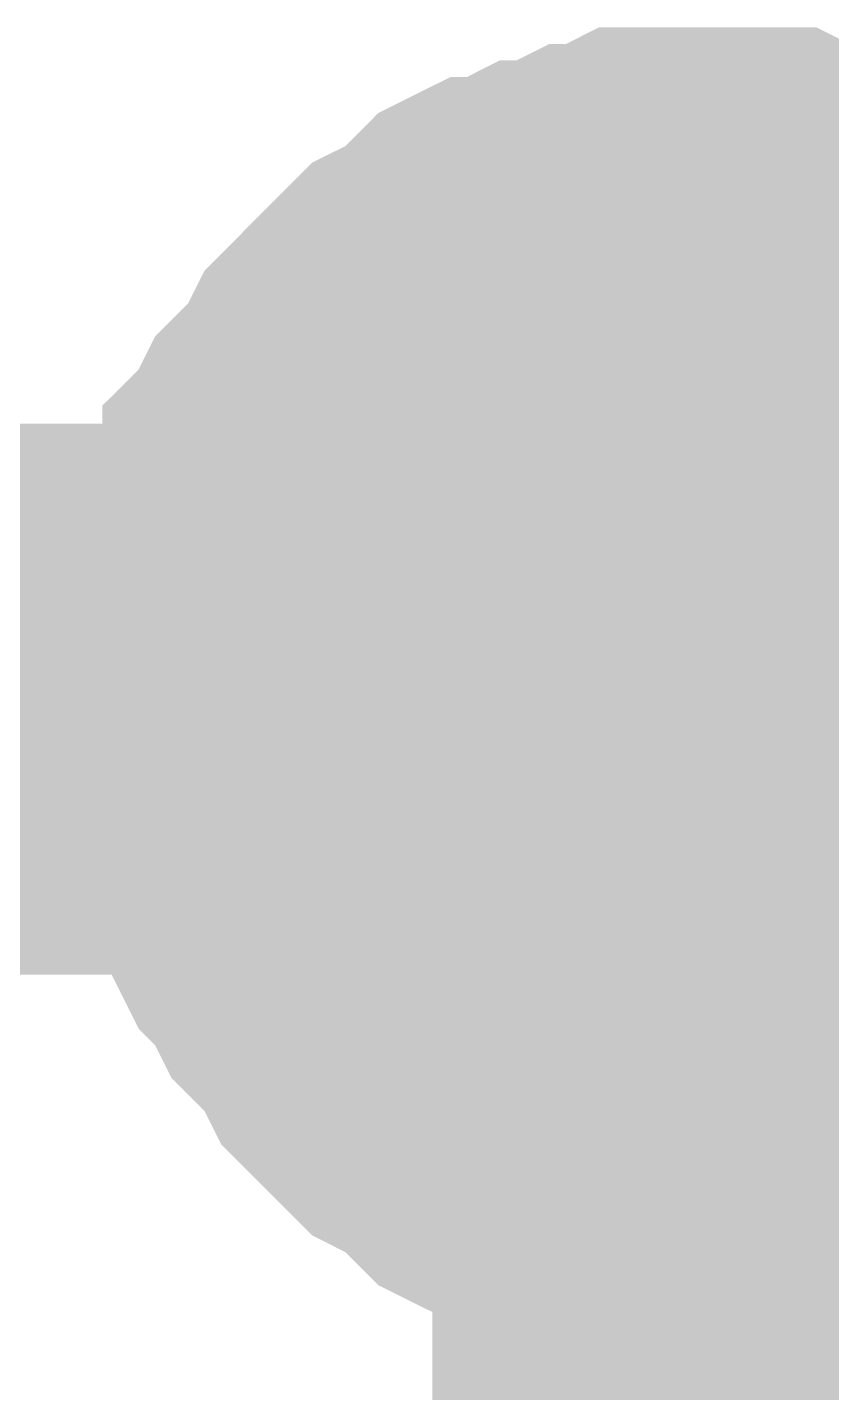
# Model space of a CAD drawing. Header units: inches. Extents: x 0 to 841, y 0 to 594.
# Drawn here: x 221.586 to 222.681, y 116.541 to 118.397 of the extents above; entities that cross this region are included whole.
import ezdxf

# ---------------------------------------------------------------- set-up
doc = ezdxf.new("R2010")
doc.units = ezdxf.units.IN
doc.layers.add('Sheet', color=255, linetype='Continuous')

msp = doc.modelspace()

# ---------------------------------------------------------------- linework, layer by layer
at = {"layer": 'Sheet'}
for points in [[(221.7709, 117.4839, 0.2997, 0.2997, 0), (221.7709, 117.5288, 0.2997, 0.2997, 0), (221.7709, 117.5737, 0.2997, 0.2997, 0), (221.7709, 117.5962, 0.2997, 0.2997, 0), (221.7933, 117.6411, 0.2997, 0.2997, 0), (221.7933, 117.686, 0.2997, 0.2997, 0), (221.8158, 117.7085, 0.2997, 0.2997, 0), (221.8158, 117.7534, 0.2997, 0.2997, 0), (221.8382, 117.7759, 0.2997, 0.2997, 0), (221.8382, 117.8208, 0.2997, 0.2997, 0), (221.8607, 117.8432, 0.2997, 0.2997, 0), (221.8831, 117.8882, 0.2997, 0.2997, 0), (221.9056, 117.9106, 0.2997, 0.2997, 0), (221.9281, 117.9331, 0.2997, 0.2997, 0), (221.9505, 117.978, 0.2997, 0.2997, 0), (221.973, 118.0005, 0.2997, 0.2997, 0), (221.9954, 118.0229, 0.2997, 0.2997, 0), (222.0179, 118.0454, 0.2997, 0.2997, 0), (222.0403, 118.0678, 0.2997, 0.2997, 0), (222.0628, 118.0903, 0.2997, 0.2997, 0), (222.1077, 118.1127, 0.2997, 0.2997, 0), (222.1302, 118.1352, 0.2997, 0.2997, 0), (222.1526, 118.1577, 0.2997, 0.2997, 0), (222.1976, 118.1801, 0.2997, 0.2997, 0), (222.22, 118.1801, 0.2997, 0.2997, 0), (222.2649, 118.2026, 0.2997, 0.2997, 0), (222.2874, 118.2026, 0.2997, 0.2997, 0), (222.3323, 118.225, 0.2997, 0.2997, 0), (222.3548, 118.225, 0.2997, 0.2997, 0), (222.3997, 118.2475, 0.2997, 0.2997, 0), (222.4446, 118.2475, 0.2997, 0.2997, 0), (222.467, 118.2475, 0.2997, 0.2997, 0), (222.512, 118.2475, 0.2997, 0.2997, 0)], [(221.7709, 117.4839, 0.2997, 0.2997, 0), (221.7709, 117.5288, 0.2997, 0.2997, 0), (221.7709, 117.5737, 0.2997, 0.2997, 0), (221.7709, 117.5962, 0.2997, 0.2997, 0), (221.7933, 117.6411, 0.2997, 0.2997, 0), (221.7933, 117.686, 0.2997, 0.2997, 0), (221.8158, 117.7085, 0.2997, 0.2997, 0), (221.8158, 117.7534, 0.2997, 0.2997, 0), (221.8382, 117.7759, 0.2997, 0.2997, 0), (221.8382, 117.8208, 0.2997, 0.2997, 0), (221.8607, 117.8432, 0.2997, 0.2997, 0), (221.8831, 117.8882, 0.2997, 0.2997, 0), (221.9056, 117.9106, 0.2997, 0.2997, 0), (221.9281, 117.9331, 0.2997, 0.2997, 0), (221.9505, 117.978, 0.2997, 0.2997, 0), (221.973, 118.0005, 0.2997, 0.2997, 0), (221.9954, 118.0229, 0.2997, 0.2997, 0), (222.0179, 118.0454, 0.2997, 0.2997, 0), (222.0403, 118.0678, 0.2997, 0.2997, 0), (222.0628, 118.0903, 0.2997, 0.2997, 0), (222.1077, 118.1127, 0.2997, 0.2997, 0), (222.1302, 118.1352, 0.2997, 0.2997, 0), (222.1526, 118.1577, 0.2997, 0.2997, 0), (222.1976, 118.1801, 0.2997, 0.2997, 0), (222.22, 118.1801, 0.2997, 0.2997, 0), (222.2649, 118.2026, 0.2997, 0.2997, 0), (222.2874, 118.2026, 0.2997, 0.2997, 0), (222.3323, 118.225, 0.2997, 0.2997, 0), (222.3548, 118.225, 0.2997, 0.2997, 0), (222.3997, 118.2475, 0.2997, 0.2997, 0), (222.4446, 118.2475, 0.2997, 0.2997, 0), (222.467, 118.2475, 0.2997, 0.2997, 0), (222.512, 118.2475, 0.2997, 0.2997, 0)], [(221.7709, 117.4839, 0.2997, 0.2997, 0), (221.7709, 117.5288, 0.2997, 0.2997, 0), (221.7709, 117.5737, 0.2997, 0.2997, 0), (221.7709, 117.5962, 0.2997, 0.2997, 0), (221.7933, 117.6411, 0.2997, 0.2997, 0), (221.7933, 117.686, 0.2997, 0.2997, 0), (221.8158, 117.7085, 0.2997, 0.2997, 0), (221.8158, 117.7534, 0.2997, 0.2997, 0), (221.8382, 117.7759, 0.2997, 0.2997, 0), (221.8382, 117.8208, 0.2997, 0.2997, 0), (221.8607, 117.8432, 0.2997, 0.2997, 0), (221.8831, 117.8882, 0.2997, 0.2997, 0), (221.9056, 117.9106, 0.2997, 0.2997, 0), (221.9281, 117.9331, 0.2997, 0.2997, 0), (221.9505, 117.978, 0.2997, 0.2997, 0), (221.973, 118.0005, 0.2997, 0.2997, 0), (221.9954, 118.0229, 0.2997, 0.2997, 0), (222.0179, 118.0454, 0.2997, 0.2997, 0), (222.0403, 118.0678, 0.2997, 0.2997, 0), (222.0628, 118.0903, 0.2997, 0.2997, 0), (222.1077, 118.1127, 0.2997, 0.2997, 0), (222.1302, 118.1352, 0.2997, 0.2997, 0), (222.1526, 118.1577, 0.2997, 0.2997, 0), (222.1976, 118.1801, 0.2997, 0.2997, 0), (222.22, 118.1801, 0.2997, 0.2997, 0), (222.2649, 118.2026, 0.2997, 0.2997, 0), (222.2874, 118.2026, 0.2997, 0.2997, 0), (222.3323, 118.225, 0.2997, 0.2997, 0), (222.3548, 118.225, 0.2997, 0.2997, 0), (222.3997, 118.2475, 0.2997, 0.2997, 0), (222.4446, 118.2475, 0.2997, 0.2997, 0), (222.467, 118.2475, 0.2997, 0.2997, 0), (222.512, 118.2475, 0.2997, 0.2997, 0)], [(222.512, 118.2475, 0.2997, 0.2997, 0), (222.512, 118.2475, 0.2997, 0.2997, 0)], [(222.512, 118.2475, 0.2997, 0.2997, 0), (222.5569, 118.2475, 0.2997, 0.2997, 0), (222.6018, 118.2475, 0.2997, 0.2997, 0), (222.6243, 118.2475, 0.2997, 0.2997, 0), (222.6692, 118.225, 0.2997, 0.2997, 0), (222.7141, 118.225, 0.2997, 0.2997, 0), (222.7365, 118.2026, 0.2997, 0.2997, 0), (222.7815, 118.2026, 0.2997, 0.2997, 0), (222.8039, 118.1801, 0.2997, 0.2997, 0), (222.8488, 118.1801, 0.2997, 0.2997, 0)], [(222.512, 118.2475, 0.2997, 0.2997, 0), (222.512, 118.2475, 0.2997, 0.2997, 0)], [(222.512, 118.2475, 0.2997, 0.2997, 0), (222.5569, 118.2475, 0.2997, 0.2997, 0), (222.6018, 118.2475, 0.2997, 0.2997, 0), (222.6243, 118.2475, 0.2997, 0.2997, 0), (222.6692, 118.225, 0.2997, 0.2997, 0), (222.7141, 118.225, 0.2997, 0.2997, 0), (222.7365, 118.2026, 0.2997, 0.2997, 0), (222.7815, 118.2026, 0.2997, 0.2997, 0), (222.8039, 118.1801, 0.2997, 0.2997, 0), (222.8488, 118.1801, 0.2997, 0.2997, 0)], [(222.512, 118.2475, 0.2997, 0.2997, 0), (222.512, 118.2475, 0.2997, 0.2997, 0)], [(222.512, 118.2475, 0.2997, 0.2997, 0), (222.5569, 118.2475, 0.2997, 0.2997, 0), (222.6018, 118.2475, 0.2997, 0.2997, 0), (222.6243, 118.2475, 0.2997, 0.2997, 0), (222.6692, 118.225, 0.2997, 0.2997, 0), (222.7141, 118.225, 0.2997, 0.2997, 0), (222.7365, 118.2026, 0.2997, 0.2997, 0), (222.7815, 118.2026, 0.2997, 0.2997, 0), (222.8039, 118.1801, 0.2997, 0.2997, 0), (222.8488, 118.1801, 0.2997, 0.2997, 0)], [(221.7709, 117.4839, 0.0991, 0.0991, 0), (221.7709, 117.5288, 0.0991, 0.0991, 0), (221.7709, 117.5737, 0.0991, 0.0991, 0), (221.7709, 117.5962, 0.0991, 0.0991, 0), (221.7933, 117.6411, 0.0991, 0.0991, 0), (221.7933, 117.686, 0.0991, 0.0991, 0), (221.8158, 117.7085, 0.0991, 0.0991, 0), (221.8158, 117.7534, 0.0991, 0.0991, 0), (221.8382, 117.7759, 0.0991, 0.0991, 0), (221.8382, 117.8208, 0.0991, 0.0991, 0), (221.8607, 117.8432, 0.0991, 0.0991, 0), (221.8831, 117.8882, 0.0991, 0.0991, 0), (221.9056, 117.9106, 0.0991, 0.0991, 0), (221.9281, 117.9331, 0.0991, 0.0991, 0), (221.9505, 117.978, 0.0991, 0.0991, 0), (221.973, 118.0005, 0.0991, 0.0991, 0), (221.9954, 118.0229, 0.0991, 0.0991, 0), (222.0179, 118.0454, 0.0991, 0.0991, 0), (222.0403, 118.0678, 0.0991, 0.0991, 0), (222.0628, 118.0903, 0.0991, 0.0991, 0), (222.1077, 118.1127, 0.0991, 0.0991, 0), (222.1302, 118.1352, 0.0991, 0.0991, 0), (222.1526, 118.1577, 0.0991, 0.0991, 0), (222.1976, 118.1801, 0.0991, 0.0991, 0), (222.22, 118.1801, 0.0991, 0.0991, 0), (222.2649, 118.2026, 0.0991, 0.0991, 0), (222.2874, 118.2026, 0.0991, 0.0991, 0), (222.3323, 118.225, 0.0991, 0.0991, 0), (222.3548, 118.225, 0.0991, 0.0991, 0), (222.3997, 118.2475, 0.0991, 0.0991, 0), (222.4446, 118.2475, 0.0991, 0.0991, 0), (222.467, 118.2475, 0.0991, 0.0991, 0), (222.512, 118.2475, 0.0991, 0.0991, 0)], [(221.7709, 117.4839, 0.0991, 0.0991, 0), (221.7709, 117.5288, 0.0991, 0.0991, 0), (221.7709, 117.5737, 0.0991, 0.0991, 0), (221.7709, 117.5962, 0.0991, 0.0991, 0), (221.7933, 117.6411, 0.0991, 0.0991, 0), (221.7933, 117.686, 0.0991, 0.0991, 0), (221.8158, 117.7085, 0.0991, 0.0991, 0), (221.8158, 117.7534, 0.0991, 0.0991, 0), (221.8382, 117.7759, 0.0991, 0.0991, 0), (221.8382, 117.8208, 0.0991, 0.0991, 0), (221.8607, 117.8432, 0.0991, 0.0991, 0), (221.8831, 117.8882, 0.0991, 0.0991, 0), (221.9056, 117.9106, 0.0991, 0.0991, 0), (221.9281, 117.9331, 0.0991, 0.0991, 0), (221.9505, 117.978, 0.0991, 0.0991, 0), (221.973, 118.0005, 0.0991, 0.0991, 0), (221.9954, 118.0229, 0.0991, 0.0991, 0), (222.0179, 118.0454, 0.0991, 0.0991, 0), (222.0403, 118.0678, 0.0991, 0.0991, 0), (222.0628, 118.0903, 0.0991, 0.0991, 0), (222.1077, 118.1127, 0.0991, 0.0991, 0), (222.1302, 118.1352, 0.0991, 0.0991, 0), (222.1526, 118.1577, 0.0991, 0.0991, 0), (222.1976, 118.1801, 0.0991, 0.0991, 0), (222.22, 118.1801, 0.0991, 0.0991, 0), (222.2649, 118.2026, 0.0991, 0.0991, 0), (222.2874, 118.2026, 0.0991, 0.0991, 0), (222.3323, 118.225, 0.0991, 0.0991, 0), (222.3548, 118.225, 0.0991, 0.0991, 0), (222.3997, 118.2475, 0.0991, 0.0991, 0), (222.4446, 118.2475, 0.0991, 0.0991, 0), (222.467, 118.2475, 0.0991, 0.0991, 0), (222.512, 118.2475, 0.0991, 0.0991, 0)], [(221.7709, 117.4839, 0.0991, 0.0991, 0), (221.7709, 117.5288, 0.0991, 0.0991, 0), (221.7709, 117.5737, 0.0991, 0.0991, 0), (221.7709, 117.5962, 0.0991, 0.0991, 0), (221.7933, 117.6411, 0.0991, 0.0991, 0), (221.7933, 117.686, 0.0991, 0.0991, 0), (221.8158, 117.7085, 0.0991, 0.0991, 0), (221.8158, 117.7534, 0.0991, 0.0991, 0), (221.8382, 117.7759, 0.0991, 0.0991, 0), (221.8382, 117.8208, 0.0991, 0.0991, 0), (221.8607, 117.8432, 0.0991, 0.0991, 0), (221.8831, 117.8882, 0.0991, 0.0991, 0), (221.9056, 117.9106, 0.0991, 0.0991, 0), (221.9281, 117.9331, 0.0991, 0.0991, 0), (221.9505, 117.978, 0.0991, 0.0991, 0), (221.973, 118.0005, 0.0991, 0.0991, 0), (221.9954, 118.0229, 0.0991, 0.0991, 0), (222.0179, 118.0454, 0.0991, 0.0991, 0), (222.0403, 118.0678, 0.0991, 0.0991, 0), (222.0628, 118.0903, 0.0991, 0.0991, 0), (222.1077, 118.1127, 0.0991, 0.0991, 0), (222.1302, 118.1352, 0.0991, 0.0991, 0), (222.1526, 118.1577, 0.0991, 0.0991, 0), (222.1976, 118.1801, 0.0991, 0.0991, 0), (222.22, 118.1801, 0.0991, 0.0991, 0), (222.2649, 118.2026, 0.0991, 0.0991, 0), (222.2874, 118.2026, 0.0991, 0.0991, 0), (222.3323, 118.225, 0.0991, 0.0991, 0), (222.3548, 118.225, 0.0991, 0.0991, 0), (222.3997, 118.2475, 0.0991, 0.0991, 0), (222.4446, 118.2475, 0.0991, 0.0991, 0), (222.467, 118.2475, 0.0991, 0.0991, 0), (222.512, 118.2475, 0.0991, 0.0991, 0)], [(222.512, 118.2475, 0.0991, 0.0991, 0), (222.512, 118.2475, 0.0991, 0.0991, 0)], [(222.512, 118.2475, 0.0991, 0.0991, 0), (222.5569, 118.2475, 0.0991, 0.0991, 0), (222.6018, 118.2475, 0.0991, 0.0991, 0), (222.6243, 118.2475, 0.0991, 0.0991, 0), (222.6692, 118.225, 0.0991, 0.0991, 0), (222.7141, 118.225, 0.0991, 0.0991, 0), (222.7365, 118.2026, 0.0991, 0.0991, 0)], [(222.512, 118.2475, 0.0991, 0.0991, 0), (222.512, 118.2475, 0.0991, 0.0991, 0)], [(222.512, 118.2475, 0.0991, 0.0991, 0), (222.5569, 118.2475, 0.0991, 0.0991, 0), (222.6018, 118.2475, 0.0991, 0.0991, 0), (222.6243, 118.2475, 0.0991, 0.0991, 0), (222.6692, 118.225, 0.0991, 0.0991, 0), (222.7141, 118.225, 0.0991, 0.0991, 0), (222.7365, 118.2026, 0.0991, 0.0991, 0)], [(222.512, 118.2475, 0.0991, 0.0991, 0), (222.512, 118.2475, 0.0991, 0.0991, 0)], [(222.512, 118.2475, 0.0991, 0.0991, 0), (222.5569, 118.2475, 0.0991, 0.0991, 0), (222.6018, 118.2475, 0.0991, 0.0991, 0), (222.6243, 118.2475, 0.0991, 0.0991, 0), (222.6692, 118.225, 0.0991, 0.0991, 0), (222.7141, 118.225, 0.0991, 0.0991, 0), (222.7365, 118.2026, 0.0991, 0.0991, 0)], [(222.0179, 117.4839, 0.2997, 0.2997, 0), (222.0179, 117.5064, 0.2997, 0.2997, 0), (222.0179, 117.5288, 0.2997, 0.2997, 0), (222.0179, 117.5737, 0.2997, 0.2997, 0), (222.0179, 117.5962, 0.2997, 0.2997, 0), (222.0403, 117.6186, 0.2997, 0.2997, 0), (222.0403, 117.6411, 0.2997, 0.2997, 0), (222.0403, 117.6636, 0.2997, 0.2997, 0), (222.0628, 117.686, 0.2997, 0.2997, 0), (222.0628, 117.7085, 0.2997, 0.2997, 0), (222.0853, 117.7309, 0.2997, 0.2997, 0), (222.0853, 117.7534, 0.2997, 0.2997, 0), (222.1077, 117.7759, 0.2997, 0.2997, 0), (222.1077, 117.7983, 0.2997, 0.2997, 0), (222.1302, 117.8208, 0.2997, 0.2997, 0), (222.1526, 117.8432, 0.2997, 0.2997, 0), (222.1526, 117.8432, 0.2997, 0.2997, 0), (222.1751, 117.8657, 0.2997, 0.2997, 0), (222.1976, 117.8882, 0.2997, 0.2997, 0), (222.22, 117.9106, 0.2997, 0.2997, 0), (222.2425, 117.9106, 0.2997, 0.2997, 0), (222.2649, 117.9331, 0.2997, 0.2997, 0), (222.2874, 117.9331, 0.2997, 0.2997, 0), (222.3098, 117.9555, 0.2997, 0.2997, 0), (222.3323, 117.9555, 0.2997, 0.2997, 0), (222.3323, 117.978, 0.2997, 0.2997, 0), (222.3772, 117.978, 0.2997, 0.2997, 0), (222.3997, 117.978, 0.2997, 0.2997, 0), (222.4221, 118.0005, 0.2997, 0.2997, 0), (222.4446, 118.0005, 0.2997, 0.2997, 0), (222.467, 118.0005, 0.2997, 0.2997, 0), (222.4895, 118.0005, 0.2997, 0.2997, 0), (222.512, 118.0005, 0.2997, 0.2997, 0)], [(222.0179, 117.4839, 0.2997, 0.2997, 0), (222.0179, 117.5064, 0.2997, 0.2997, 0), (222.0179, 117.5288, 0.2997, 0.2997, 0), (222.0179, 117.5737, 0.2997, 0.2997, 0), (222.0179, 117.5962, 0.2997, 0.2997, 0), (222.0403, 117.6186, 0.2997, 0.2997, 0), (222.0403, 117.6411, 0.2997, 0.2997, 0), (222.0403, 117.6636, 0.2997, 0.2997, 0), (222.0628, 117.686, 0.2997, 0.2997, 0), (222.0628, 117.7085, 0.2997, 0.2997, 0), (222.0853, 117.7309, 0.2997, 0.2997, 0), (222.0853, 117.7534, 0.2997, 0.2997, 0), (222.1077, 117.7759, 0.2997, 0.2997, 0), (222.1077, 117.7983, 0.2997, 0.2997, 0), (222.1302, 117.8208, 0.2997, 0.2997, 0), (222.1526, 117.8432, 0.2997, 0.2997, 0), (222.1526, 117.8432, 0.2997, 0.2997, 0), (222.1751, 117.8657, 0.2997, 0.2997, 0), (222.1976, 117.8882, 0.2997, 0.2997, 0), (222.22, 117.9106, 0.2997, 0.2997, 0), (222.2425, 117.9106, 0.2997, 0.2997, 0), (222.2649, 117.9331, 0.2997, 0.2997, 0), (222.2874, 117.9331, 0.2997, 0.2997, 0), (222.3098, 117.9555, 0.2997, 0.2997, 0), (222.3323, 117.9555, 0.2997, 0.2997, 0), (222.3323, 117.978, 0.2997, 0.2997, 0), (222.3772, 117.978, 0.2997, 0.2997, 0), (222.3997, 117.978, 0.2997, 0.2997, 0), (222.4221, 118.0005, 0.2997, 0.2997, 0), (222.4446, 118.0005, 0.2997, 0.2997, 0), (222.467, 118.0005, 0.2997, 0.2997, 0), (222.4895, 118.0005, 0.2997, 0.2997, 0), (222.512, 118.0005, 0.2997, 0.2997, 0)], [(222.0179, 117.4839, 0.2997, 0.2997, 0), (222.0179, 117.5064, 0.2997, 0.2997, 0), (222.0179, 117.5288, 0.2997, 0.2997, 0), (222.0179, 117.5737, 0.2997, 0.2997, 0), (222.0179, 117.5962, 0.2997, 0.2997, 0), (222.0403, 117.6186, 0.2997, 0.2997, 0), (222.0403, 117.6411, 0.2997, 0.2997, 0), (222.0403, 117.6636, 0.2997, 0.2997, 0), (222.0628, 117.686, 0.2997, 0.2997, 0), (222.0628, 117.7085, 0.2997, 0.2997, 0), (222.0853, 117.7309, 0.2997, 0.2997, 0), (222.0853, 117.7534, 0.2997, 0.2997, 0), (222.1077, 117.7759, 0.2997, 0.2997, 0), (222.1077, 117.7983, 0.2997, 0.2997, 0), (222.1302, 117.8208, 0.2997, 0.2997, 0), (222.1526, 117.8432, 0.2997, 0.2997, 0), (222.1526, 117.8432, 0.2997, 0.2997, 0), (222.1751, 117.8657, 0.2997, 0.2997, 0), (222.1976, 117.8882, 0.2997, 0.2997, 0), (222.22, 117.9106, 0.2997, 0.2997, 0), (222.2425, 117.9106, 0.2997, 0.2997, 0), (222.2649, 117.9331, 0.2997, 0.2997, 0), (222.2874, 117.9331, 0.2997, 0.2997, 0), (222.3098, 117.9555, 0.2997, 0.2997, 0), (222.3323, 117.9555, 0.2997, 0.2997, 0), (222.3323, 117.978, 0.2997, 0.2997, 0), (222.3772, 117.978, 0.2997, 0.2997, 0), (222.3997, 117.978, 0.2997, 0.2997, 0), (222.4221, 118.0005, 0.2997, 0.2997, 0), (222.4446, 118.0005, 0.2997, 0.2997, 0), (222.467, 118.0005, 0.2997, 0.2997, 0), (222.4895, 118.0005, 0.2997, 0.2997, 0), (222.512, 118.0005, 0.2997, 0.2997, 0)], [(222.512, 118.0005, 0.2997, 0.2997, 0), (222.512, 118.0005, 0.2997, 0.2997, 0)], [(222.512, 118.0005, 0.2997, 0.2997, 0), (222.5344, 118.0005, 0.2997, 0.2997, 0), (222.5569, 118.0005, 0.2997, 0.2997, 0), (222.6018, 118.0005, 0.2997, 0.2997, 0), (222.6243, 118.0005, 0.2997, 0.2997, 0), (222.6467, 117.978, 0.2997, 0.2997, 0), (222.6692, 117.978, 0.2997, 0.2997, 0), (222.6916, 117.978, 0.2997, 0.2997, 0), (222.7141, 117.9555, 0.2997, 0.2997, 0), (222.7365, 117.9555, 0.2997, 0.2997, 0), (222.759, 117.9331, 0.2997, 0.2997, 0), (222.7815, 117.9331, 0.2997, 0.2997, 0), (222.8039, 117.9106, 0.2997, 0.2997, 0), (222.8264, 117.9106, 0.2997, 0.2997, 0), (222.8488, 117.8882, 0.2997, 0.2997, 0)], [(222.512, 118.0005, 0.2997, 0.2997, 0), (222.512, 118.0005, 0.2997, 0.2997, 0)], [(222.512, 118.0005, 0.2997, 0.2997, 0), (222.5344, 118.0005, 0.2997, 0.2997, 0), (222.5569, 118.0005, 0.2997, 0.2997, 0), (222.6018, 118.0005, 0.2997, 0.2997, 0), (222.6243, 118.0005, 0.2997, 0.2997, 0), (222.6467, 117.978, 0.2997, 0.2997, 0), (222.6692, 117.978, 0.2997, 0.2997, 0), (222.6916, 117.978, 0.2997, 0.2997, 0), (222.7141, 117.9555, 0.2997, 0.2997, 0), (222.7365, 117.9555, 0.2997, 0.2997, 0), (222.759, 117.9331, 0.2997, 0.2997, 0), (222.7815, 117.9331, 0.2997, 0.2997, 0), (222.8039, 117.9106, 0.2997, 0.2997, 0), (222.8264, 117.9106, 0.2997, 0.2997, 0), (222.8488, 117.8882, 0.2997, 0.2997, 0)], [(222.512, 118.0005, 0.2997, 0.2997, 0), (222.512, 118.0005, 0.2997, 0.2997, 0)], [(222.512, 118.0005, 0.2997, 0.2997, 0), (222.5344, 118.0005, 0.2997, 0.2997, 0), (222.5569, 118.0005, 0.2997, 0.2997, 0), (222.6018, 118.0005, 0.2997, 0.2997, 0), (222.6243, 118.0005, 0.2997, 0.2997, 0), (222.6467, 117.978, 0.2997, 0.2997, 0), (222.6692, 117.978, 0.2997, 0.2997, 0), (222.6916, 117.978, 0.2997, 0.2997, 0), (222.7141, 117.9555, 0.2997, 0.2997, 0), (222.7365, 117.9555, 0.2997, 0.2997, 0), (222.759, 117.9331, 0.2997, 0.2997, 0), (222.7815, 117.9331, 0.2997, 0.2997, 0), (222.8039, 117.9106, 0.2997, 0.2997, 0), (222.8264, 117.9106, 0.2997, 0.2997, 0), (222.8488, 117.8882, 0.2997, 0.2997, 0)], [(222.0179, 117.4839, 0.0991, 0.0991, 0), (222.0179, 117.5064, 0.0991, 0.0991, 0), (222.0179, 117.5288, 0.0991, 0.0991, 0), (222.0179, 117.5737, 0.0991, 0.0991, 0), (222.0179, 117.5962, 0.0991, 0.0991, 0), (222.0403, 117.6186, 0.0991, 0.0991, 0), (222.0403, 117.6411, 0.0991, 0.0991, 0), (222.0403, 117.6636, 0.0991, 0.0991, 0), (222.0628, 117.686, 0.0991, 0.0991, 0), (222.0628, 117.7085, 0.0991, 0.0991, 0), (222.0853, 117.7309, 0.0991, 0.0991, 0), (222.0853, 117.7534, 0.0991, 0.0991, 0), (222.1077, 117.7759, 0.0991, 0.0991, 0), (222.1077, 117.7983, 0.0991, 0.0991, 0), (222.1302, 117.8208, 0.0991, 0.0991, 0), (222.1526, 117.8432, 0.0991, 0.0991, 0), (222.1526, 117.8432, 0.0991, 0.0991, 0), (222.1751, 117.8657, 0.0991, 0.0991, 0), (222.1976, 117.8882, 0.0991, 0.0991, 0), (222.22, 117.9106, 0.0991, 0.0991, 0), (222.2425, 117.9106, 0.0991, 0.0991, 0), (222.2649, 117.9331, 0.0991, 0.0991, 0), (222.2874, 117.9331, 0.0991, 0.0991, 0), (222.3098, 117.9555, 0.0991, 0.0991, 0), (222.3323, 117.9555, 0.0991, 0.0991, 0), (222.3323, 117.978, 0.0991, 0.0991, 0), (222.3772, 117.978, 0.0991, 0.0991, 0), (222.3997, 117.978, 0.0991, 0.0991, 0), (222.4221, 118.0005, 0.0991, 0.0991, 0), (222.4446, 118.0005, 0.0991, 0.0991, 0), (222.467, 118.0005, 0.0991, 0.0991, 0), (222.4895, 118.0005, 0.0991, 0.0991, 0), (222.512, 118.0005, 0.0991, 0.0991, 0)], [(222.0179, 117.4839, 0.0991, 0.0991, 0), (222.0179, 117.5064, 0.0991, 0.0991, 0), (222.0179, 117.5288, 0.0991, 0.0991, 0), (222.0179, 117.5737, 0.0991, 0.0991, 0), (222.0179, 117.5962, 0.0991, 0.0991, 0), (222.0403, 117.6186, 0.0991, 0.0991, 0), (222.0403, 117.6411, 0.0991, 0.0991, 0), (222.0403, 117.6636, 0.0991, 0.0991, 0), (222.0628, 117.686, 0.0991, 0.0991, 0), (222.0628, 117.7085, 0.0991, 0.0991, 0), (222.0853, 117.7309, 0.0991, 0.0991, 0), (222.0853, 117.7534, 0.0991, 0.0991, 0), (222.1077, 117.7759, 0.0991, 0.0991, 0), (222.1077, 117.7983, 0.0991, 0.0991, 0), (222.1302, 117.8208, 0.0991, 0.0991, 0), (222.1526, 117.8432, 0.0991, 0.0991, 0), (222.1526, 117.8432, 0.0991, 0.0991, 0), (222.1751, 117.8657, 0.0991, 0.0991, 0), (222.1976, 117.8882, 0.0991, 0.0991, 0), (222.22, 117.9106, 0.0991, 0.0991, 0), (222.2425, 117.9106, 0.0991, 0.0991, 0), (222.2649, 117.9331, 0.0991, 0.0991, 0), (222.2874, 117.9331, 0.0991, 0.0991, 0), (222.3098, 117.9555, 0.0991, 0.0991, 0), (222.3323, 117.9555, 0.0991, 0.0991, 0), (222.3323, 117.978, 0.0991, 0.0991, 0), (222.3772, 117.978, 0.0991, 0.0991, 0), (222.3997, 117.978, 0.0991, 0.0991, 0), (222.4221, 118.0005, 0.0991, 0.0991, 0), (222.4446, 118.0005, 0.0991, 0.0991, 0), (222.467, 118.0005, 0.0991, 0.0991, 0), (222.4895, 118.0005, 0.0991, 0.0991, 0), (222.512, 118.0005, 0.0991, 0.0991, 0)], [(222.0179, 117.4839, 0.0991, 0.0991, 0), (222.0179, 117.5064, 0.0991, 0.0991, 0), (222.0179, 117.5288, 0.0991, 0.0991, 0), (222.0179, 117.5737, 0.0991, 0.0991, 0), (222.0179, 117.5962, 0.0991, 0.0991, 0), (222.0403, 117.6186, 0.0991, 0.0991, 0), (222.0403, 117.6411, 0.0991, 0.0991, 0), (222.0403, 117.6636, 0.0991, 0.0991, 0), (222.0628, 117.686, 0.0991, 0.0991, 0), (222.0628, 117.7085, 0.0991, 0.0991, 0), (222.0853, 117.7309, 0.0991, 0.0991, 0), (222.0853, 117.7534, 0.0991, 0.0991, 0), (222.1077, 117.7759, 0.0991, 0.0991, 0), (222.1077, 117.7983, 0.0991, 0.0991, 0), (222.1302, 117.8208, 0.0991, 0.0991, 0), (222.1526, 117.8432, 0.0991, 0.0991, 0), (222.1526, 117.8432, 0.0991, 0.0991, 0), (222.1751, 117.8657, 0.0991, 0.0991, 0), (222.1976, 117.8882, 0.0991, 0.0991, 0), (222.22, 117.9106, 0.0991, 0.0991, 0), (222.2425, 117.9106, 0.0991, 0.0991, 0), (222.2649, 117.9331, 0.0991, 0.0991, 0), (222.2874, 117.9331, 0.0991, 0.0991, 0), (222.3098, 117.9555, 0.0991, 0.0991, 0), (222.3323, 117.9555, 0.0991, 0.0991, 0), (222.3323, 117.978, 0.0991, 0.0991, 0), (222.3772, 117.978, 0.0991, 0.0991, 0), (222.3997, 117.978, 0.0991, 0.0991, 0), (222.4221, 118.0005, 0.0991, 0.0991, 0), (222.4446, 118.0005, 0.0991, 0.0991, 0), (222.467, 118.0005, 0.0991, 0.0991, 0), (222.4895, 118.0005, 0.0991, 0.0991, 0), (222.512, 118.0005, 0.0991, 0.0991, 0)], [(222.512, 118.0005, 0.0991, 0.0991, 0), (222.512, 118.0005, 0.0991, 0.0991, 0)], [(222.512, 118.0005, 0.0991, 0.0991, 0), (222.5344, 118.0005, 0.0991, 0.0991, 0), (222.5569, 118.0005, 0.0991, 0.0991, 0), (222.6018, 118.0005, 0.0991, 0.0991, 0), (222.6243, 118.0005, 0.0991, 0.0991, 0), (222.6467, 117.978, 0.0991, 0.0991, 0), (222.6692, 117.978, 0.0991, 0.0991, 0), (222.6916, 117.978, 0.0991, 0.0991, 0), (222.7141, 117.9555, 0.0991, 0.0991, 0), (222.7365, 117.9555, 0.0991, 0.0991, 0)], [(222.512, 118.0005, 0.0991, 0.0991, 0), (222.512, 118.0005, 0.0991, 0.0991, 0)], [(222.512, 118.0005, 0.0991, 0.0991, 0), (222.5344, 118.0005, 0.0991, 0.0991, 0), (222.5569, 118.0005, 0.0991, 0.0991, 0), (222.6018, 118.0005, 0.0991, 0.0991, 0), (222.6243, 118.0005, 0.0991, 0.0991, 0), (222.6467, 117.978, 0.0991, 0.0991, 0), (222.6692, 117.978, 0.0991, 0.0991, 0), (222.6916, 117.978, 0.0991, 0.0991, 0), (222.7141, 117.9555, 0.0991, 0.0991, 0), (222.7365, 117.9555, 0.0991, 0.0991, 0)], [(222.512, 118.0005, 0.0991, 0.0991, 0), (222.512, 118.0005, 0.0991, 0.0991, 0)], [(222.512, 118.0005, 0.0991, 0.0991, 0), (222.5344, 118.0005, 0.0991, 0.0991, 0), (222.5569, 118.0005, 0.0991, 0.0991, 0), (222.6018, 118.0005, 0.0991, 0.0991, 0), (222.6243, 118.0005, 0.0991, 0.0991, 0), (222.6467, 117.978, 0.0991, 0.0991, 0), (222.6692, 117.978, 0.0991, 0.0991, 0), (222.6916, 117.978, 0.0991, 0.0991, 0), (222.7141, 117.9555, 0.0991, 0.0991, 0), (222.7365, 117.9555, 0.0991, 0.0991, 0)], [(222.512, 117.4839, 0.7493, 0.7493, 0), (217.5263, 117.4839, 0.7493, 0.7493, 0)], [(222.512, 117.4839, 0.7493, 0.7493, 0), (222.512, 114.9909, 0.7493, 0.7493, 0)], [(222.512, 117.4839, 0.7493, 0.7493, 0), (237.5138, 117.4839, 0.7493, 0.7493, 0)], [(222.512, 116.7203, 0.2997, 0.2997, 0), (222.467, 116.7203, 0.2997, 0.2997, 0), (222.4446, 116.7203, 0.2997, 0.2997, 0), (222.3997, 116.7203, 0.2997, 0.2997, 0), (222.3548, 116.7427, 0.2997, 0.2997, 0), (222.3323, 116.7427, 0.2997, 0.2997, 0), (222.2874, 116.7652, 0.2997, 0.2997, 0), (222.2649, 116.7652, 0.2997, 0.2997, 0), (222.22, 116.7877, 0.2997, 0.2997, 0), (222.1976, 116.7877, 0.2997, 0.2997, 0), (222.1526, 116.8101, 0.2997, 0.2997, 0), (222.1302, 116.8326, 0.2997, 0.2997, 0), (222.1077, 116.855, 0.2997, 0.2997, 0), (222.0628, 116.8775, 0.2997, 0.2997, 0), (222.0403, 116.9, 0.2997, 0.2997, 0), (222.0179, 116.9224, 0.2997, 0.2997, 0), (221.9954, 116.9449, 0.2997, 0.2997, 0), (221.973, 116.9673, 0.2997, 0.2997, 0), (221.9505, 117.0123, 0.2997, 0.2997, 0), (221.9281, 117.0347, 0.2997, 0.2997, 0), (221.9056, 117.0572, 0.2997, 0.2997, 0), (221.8831, 117.1021, 0.2997, 0.2997, 0), (221.8607, 117.1245, 0.2997, 0.2997, 0), (221.8382, 117.1695, 0.2997, 0.2997, 0), (221.8382, 117.1919, 0.2997, 0.2997, 0), (221.8158, 117.2368, 0.2997, 0.2997, 0), (221.8158, 117.2593, 0.2997, 0.2997, 0), (221.7933, 117.3042, 0.2997, 0.2997, 0), (221.7933, 117.3267, 0.2997, 0.2997, 0), (221.7709, 117.3716, 0.2997, 0.2997, 0), (221.7709, 117.4165, 0.2997, 0.2997, 0), (221.7709, 117.439, 0.2997, 0.2997, 0), (221.7709, 117.4839, 0.2997, 0.2997, 0)], [(221.7709, 117.4839, 0.2997, 0.2997, 0), (221.7709, 117.4839, 0.2997, 0.2997, 0)], [(222.512, 116.7203, 0.2997, 0.2997, 0), (222.467, 116.7203, 0.2997, 0.2997, 0), (222.4446, 116.7203, 0.2997, 0.2997, 0), (222.3997, 116.7203, 0.2997, 0.2997, 0), (222.3548, 116.7427, 0.2997, 0.2997, 0), (222.3323, 116.7427, 0.2997, 0.2997, 0), (222.2874, 116.7652, 0.2997, 0.2997, 0), (222.2649, 116.7652, 0.2997, 0.2997, 0), (222.22, 116.7877, 0.2997, 0.2997, 0), (222.1976, 116.7877, 0.2997, 0.2997, 0), (222.1526, 116.8101, 0.2997, 0.2997, 0), (222.1302, 116.8326, 0.2997, 0.2997, 0), (222.1077, 116.855, 0.2997, 0.2997, 0), (222.0628, 116.8775, 0.2997, 0.2997, 0), (222.0403, 116.9, 0.2997, 0.2997, 0), (222.0179, 116.9224, 0.2997, 0.2997, 0), (221.9954, 116.9449, 0.2997, 0.2997, 0), (221.973, 116.9673, 0.2997, 0.2997, 0), (221.9505, 117.0123, 0.2997, 0.2997, 0), (221.9281, 117.0347, 0.2997, 0.2997, 0), (221.9056, 117.0572, 0.2997, 0.2997, 0), (221.8831, 117.1021, 0.2997, 0.2997, 0), (221.8607, 117.1245, 0.2997, 0.2997, 0), (221.8382, 117.1695, 0.2997, 0.2997, 0), (221.8382, 117.1919, 0.2997, 0.2997, 0), (221.8158, 117.2368, 0.2997, 0.2997, 0), (221.8158, 117.2593, 0.2997, 0.2997, 0), (221.7933, 117.3042, 0.2997, 0.2997, 0), (221.7933, 117.3267, 0.2997, 0.2997, 0), (221.7709, 117.3716, 0.2997, 0.2997, 0), (221.7709, 117.4165, 0.2997, 0.2997, 0), (221.7709, 117.439, 0.2997, 0.2997, 0), (221.7709, 117.4839, 0.2997, 0.2997, 0)], [(221.7709, 117.4839, 0.2997, 0.2997, 0), (221.7709, 117.4839, 0.2997, 0.2997, 0)], [(222.512, 116.7203, 0.2997, 0.2997, 0), (222.467, 116.7203, 0.2997, 0.2997, 0), (222.4446, 116.7203, 0.2997, 0.2997, 0), (222.3997, 116.7203, 0.2997, 0.2997, 0), (222.3548, 116.7427, 0.2997, 0.2997, 0), (222.3323, 116.7427, 0.2997, 0.2997, 0), (222.2874, 116.7652, 0.2997, 0.2997, 0), (222.2649, 116.7652, 0.2997, 0.2997, 0), (222.22, 116.7877, 0.2997, 0.2997, 0), (222.1976, 116.7877, 0.2997, 0.2997, 0), (222.1526, 116.8101, 0.2997, 0.2997, 0), (222.1302, 116.8326, 0.2997, 0.2997, 0), (222.1077, 116.855, 0.2997, 0.2997, 0), (222.0628, 116.8775, 0.2997, 0.2997, 0), (222.0403, 116.9, 0.2997, 0.2997, 0), (222.0179, 116.9224, 0.2997, 0.2997, 0), (221.9954, 116.9449, 0.2997, 0.2997, 0), (221.973, 116.9673, 0.2997, 0.2997, 0), (221.9505, 117.0123, 0.2997, 0.2997, 0), (221.9281, 117.0347, 0.2997, 0.2997, 0), (221.9056, 117.0572, 0.2997, 0.2997, 0), (221.8831, 117.1021, 0.2997, 0.2997, 0), (221.8607, 117.1245, 0.2997, 0.2997, 0), (221.8382, 117.1695, 0.2997, 0.2997, 0), (221.8382, 117.1919, 0.2997, 0.2997, 0), (221.8158, 117.2368, 0.2997, 0.2997, 0), (221.8158, 117.2593, 0.2997, 0.2997, 0), (221.7933, 117.3042, 0.2997, 0.2997, 0), (221.7933, 117.3267, 0.2997, 0.2997, 0), (221.7709, 117.3716, 0.2997, 0.2997, 0), (221.7709, 117.4165, 0.2997, 0.2997, 0), (221.7709, 117.439, 0.2997, 0.2997, 0), (221.7709, 117.4839, 0.2997, 0.2997, 0)], [(221.7709, 117.4839, 0.2997, 0.2997, 0), (221.7709, 117.4839, 0.2997, 0.2997, 0)], [(222.512, 116.9898, 0.2997, 0.2997, 0), (222.4895, 116.9898, 0.2997, 0.2997, 0), (222.467, 116.9898, 0.2997, 0.2997, 0), (222.4446, 116.9898, 0.2997, 0.2997, 0), (222.4221, 116.9898, 0.2997, 0.2997, 0), (222.3997, 117.0123, 0.2997, 0.2997, 0), (222.3772, 117.0123, 0.2997, 0.2997, 0), (222.3323, 117.0123, 0.2997, 0.2997, 0), (222.3323, 117.0347, 0.2997, 0.2997, 0), (222.3098, 117.0347, 0.2997, 0.2997, 0), (222.2874, 117.0572, 0.2997, 0.2997, 0), (222.2649, 117.0572, 0.2997, 0.2997, 0), (222.2425, 117.0796, 0.2997, 0.2997, 0), (222.22, 117.0796, 0.2997, 0.2997, 0), (222.1976, 117.1021, 0.2997, 0.2997, 0), (222.1751, 117.1245, 0.2997, 0.2997, 0), (222.1526, 117.147, 0.2997, 0.2997, 0), (222.1526, 117.147, 0.2997, 0.2997, 0), (222.1302, 117.1695, 0.2997, 0.2997, 0), (222.1077, 117.1919, 0.2997, 0.2997, 0), (222.1077, 117.2144, 0.2997, 0.2997, 0), (222.0853, 117.2368, 0.2997, 0.2997, 0), (222.0853, 117.2593, 0.2997, 0.2997, 0), (222.0628, 117.2818, 0.2997, 0.2997, 0), (222.0628, 117.2818, 0.2997, 0.2997, 0), (222.0403, 117.3042, 0.2997, 0.2997, 0), (222.0403, 117.3491, 0.2997, 0.2997, 0), (222.0403, 117.3716, 0.2997, 0.2997, 0), (222.0179, 117.3941, 0.2997, 0.2997, 0), (222.0179, 117.4165, 0.2997, 0.2997, 0), (222.0179, 117.439, 0.2997, 0.2997, 0), (222.0179, 117.4614, 0.2997, 0.2997, 0), (222.0179, 117.4839, 0.2997, 0.2997, 0)], [(222.0179, 117.4839, 0.2997, 0.2997, 0), (222.0179, 117.4839, 0.2997, 0.2997, 0)], [(222.512, 116.9898, 0.2997, 0.2997, 0), (222.4895, 116.9898, 0.2997, 0.2997, 0), (222.467, 116.9898, 0.2997, 0.2997, 0), (222.4446, 116.9898, 0.2997, 0.2997, 0), (222.4221, 116.9898, 0.2997, 0.2997, 0), (222.3997, 117.0123, 0.2997, 0.2997, 0), (222.3772, 117.0123, 0.2997, 0.2997, 0), (222.3323, 117.0123, 0.2997, 0.2997, 0), (222.3323, 117.0347, 0.2997, 0.2997, 0), (222.3098, 117.0347, 0.2997, 0.2997, 0), (222.2874, 117.0572, 0.2997, 0.2997, 0), (222.2649, 117.0572, 0.2997, 0.2997, 0), (222.2425, 117.0796, 0.2997, 0.2997, 0), (222.22, 117.0796, 0.2997, 0.2997, 0), (222.1976, 117.1021, 0.2997, 0.2997, 0), (222.1751, 117.1245, 0.2997, 0.2997, 0), (222.1526, 117.147, 0.2997, 0.2997, 0), (222.1526, 117.147, 0.2997, 0.2997, 0), (222.1302, 117.1695, 0.2997, 0.2997, 0), (222.1077, 117.1919, 0.2997, 0.2997, 0), (222.1077, 117.2144, 0.2997, 0.2997, 0), (222.0853, 117.2368, 0.2997, 0.2997, 0), (222.0853, 117.2593, 0.2997, 0.2997, 0), (222.0628, 117.2818, 0.2997, 0.2997, 0), (222.0628, 117.2818, 0.2997, 0.2997, 0), (222.0403, 117.3042, 0.2997, 0.2997, 0), (222.0403, 117.3491, 0.2997, 0.2997, 0), (222.0403, 117.3716, 0.2997, 0.2997, 0), (222.0179, 117.3941, 0.2997, 0.2997, 0), (222.0179, 117.4165, 0.2997, 0.2997, 0), (222.0179, 117.439, 0.2997, 0.2997, 0), (222.0179, 117.4614, 0.2997, 0.2997, 0), (222.0179, 117.4839, 0.2997, 0.2997, 0)], [(222.0179, 117.4839, 0.2997, 0.2997, 0), (222.0179, 117.4839, 0.2997, 0.2997, 0)], [(222.512, 116.9898, 0.2997, 0.2997, 0), (222.4895, 116.9898, 0.2997, 0.2997, 0), (222.467, 116.9898, 0.2997, 0.2997, 0), (222.4446, 116.9898, 0.2997, 0.2997, 0), (222.4221, 116.9898, 0.2997, 0.2997, 0), (222.3997, 117.0123, 0.2997, 0.2997, 0), (222.3772, 117.0123, 0.2997, 0.2997, 0), (222.3323, 117.0123, 0.2997, 0.2997, 0), (222.3323, 117.0347, 0.2997, 0.2997, 0), (222.3098, 117.0347, 0.2997, 0.2997, 0), (222.2874, 117.0572, 0.2997, 0.2997, 0), (222.2649, 117.0572, 0.2997, 0.2997, 0), (222.2425, 117.0796, 0.2997, 0.2997, 0), (222.22, 117.0796, 0.2997, 0.2997, 0), (222.1976, 117.1021, 0.2997, 0.2997, 0), (222.1751, 117.1245, 0.2997, 0.2997, 0), (222.1526, 117.147, 0.2997, 0.2997, 0), (222.1526, 117.147, 0.2997, 0.2997, 0), (222.1302, 117.1695, 0.2997, 0.2997, 0), (222.1077, 117.1919, 0.2997, 0.2997, 0), (222.1077, 117.2144, 0.2997, 0.2997, 0), (222.0853, 117.2368, 0.2997, 0.2997, 0), (222.0853, 117.2593, 0.2997, 0.2997, 0), (222.0628, 117.2818, 0.2997, 0.2997, 0), (222.0628, 117.2818, 0.2997, 0.2997, 0), (222.0403, 117.3042, 0.2997, 0.2997, 0), (222.0403, 117.3491, 0.2997, 0.2997, 0), (222.0403, 117.3716, 0.2997, 0.2997, 0), (222.0179, 117.3941, 0.2997, 0.2997, 0), (222.0179, 117.4165, 0.2997, 0.2997, 0), (222.0179, 117.439, 0.2997, 0.2997, 0), (222.0179, 117.4614, 0.2997, 0.2997, 0), (222.0179, 117.4839, 0.2997, 0.2997, 0)], [(222.0179, 117.4839, 0.2997, 0.2997, 0), (222.0179, 117.4839, 0.2997, 0.2997, 0)], [(222.512, 116.7203, 0.0991, 0.0991, 0), (222.467, 116.7203, 0.0991, 0.0991, 0), (222.4446, 116.7203, 0.0991, 0.0991, 0), (222.3997, 116.7203, 0.0991, 0.0991, 0), (222.3548, 116.7427, 0.0991, 0.0991, 0), (222.3323, 116.7427, 0.0991, 0.0991, 0), (222.2874, 116.7652, 0.0991, 0.0991, 0), (222.2649, 116.7652, 0.0991, 0.0991, 0), (222.22, 116.7877, 0.0991, 0.0991, 0), (222.1976, 116.7877, 0.0991, 0.0991, 0), (222.1526, 116.8101, 0.0991, 0.0991, 0), (222.1302, 116.8326, 0.0991, 0.0991, 0), (222.1077, 116.855, 0.0991, 0.0991, 0), (222.0628, 116.8775, 0.0991, 0.0991, 0), (222.0403, 116.9, 0.0991, 0.0991, 0), (222.0179, 116.9224, 0.0991, 0.0991, 0), (221.9954, 116.9449, 0.0991, 0.0991, 0), (221.973, 116.9673, 0.0991, 0.0991, 0), (221.9505, 117.0123, 0.0991, 0.0991, 0), (221.9281, 117.0347, 0.0991, 0.0991, 0), (221.9056, 117.0572, 0.0991, 0.0991, 0), (221.8831, 117.1021, 0.0991, 0.0991, 0), (221.8607, 117.1245, 0.0991, 0.0991, 0), (221.8382, 117.1695, 0.0991, 0.0991, 0), (221.8382, 117.1919, 0.0991, 0.0991, 0), (221.8158, 117.2368, 0.0991, 0.0991, 0), (221.8158, 117.2593, 0.0991, 0.0991, 0), (221.7933, 117.3042, 0.0991, 0.0991, 0), (221.7933, 117.3267, 0.0991, 0.0991, 0), (221.7709, 117.3716, 0.0991, 0.0991, 0), (221.7709, 117.4165, 0.0991, 0.0991, 0), (221.7709, 117.439, 0.0991, 0.0991, 0), (221.7709, 117.4839, 0.0991, 0.0991, 0)], [(221.7709, 117.4839, 0.0991, 0.0991, 0), (221.7709, 117.4839, 0.0991, 0.0991, 0)], [(222.512, 116.7203, 0.0991, 0.0991, 0), (222.467, 116.7203, 0.0991, 0.0991, 0), (222.4446, 116.7203, 0.0991, 0.0991, 0), (222.3997, 116.7203, 0.0991, 0.0991, 0), (222.3548, 116.7427, 0.0991, 0.0991, 0), (222.3323, 116.7427, 0.0991, 0.0991, 0), (222.2874, 116.7652, 0.0991, 0.0991, 0), (222.2649, 116.7652, 0.0991, 0.0991, 0), (222.22, 116.7877, 0.0991, 0.0991, 0), (222.1976, 116.7877, 0.0991, 0.0991, 0), (222.1526, 116.8101, 0.0991, 0.0991, 0), (222.1302, 116.8326, 0.0991, 0.0991, 0), (222.1077, 116.855, 0.0991, 0.0991, 0), (222.0628, 116.8775, 0.0991, 0.0991, 0), (222.0403, 116.9, 0.0991, 0.0991, 0), (222.0179, 116.9224, 0.0991, 0.0991, 0), (221.9954, 116.9449, 0.0991, 0.0991, 0), (221.973, 116.9673, 0.0991, 0.0991, 0), (221.9505, 117.0123, 0.0991, 0.0991, 0), (221.9281, 117.0347, 0.0991, 0.0991, 0), (221.9056, 117.0572, 0.0991, 0.0991, 0), (221.8831, 117.1021, 0.0991, 0.0991, 0), (221.8607, 117.1245, 0.0991, 0.0991, 0), (221.8382, 117.1695, 0.0991, 0.0991, 0), (221.8382, 117.1919, 0.0991, 0.0991, 0), (221.8158, 117.2368, 0.0991, 0.0991, 0), (221.8158, 117.2593, 0.0991, 0.0991, 0), (221.7933, 117.3042, 0.0991, 0.0991, 0), (221.7933, 117.3267, 0.0991, 0.0991, 0), (221.7709, 117.3716, 0.0991, 0.0991, 0), (221.7709, 117.4165, 0.0991, 0.0991, 0), (221.7709, 117.439, 0.0991, 0.0991, 0), (221.7709, 117.4839, 0.0991, 0.0991, 0)], [(221.7709, 117.4839, 0.0991, 0.0991, 0), (221.7709, 117.4839, 0.0991, 0.0991, 0)], [(222.512, 116.7203, 0.0991, 0.0991, 0), (222.467, 116.7203, 0.0991, 0.0991, 0), (222.4446, 116.7203, 0.0991, 0.0991, 0), (222.3997, 116.7203, 0.0991, 0.0991, 0), (222.3548, 116.7427, 0.0991, 0.0991, 0), (222.3323, 116.7427, 0.0991, 0.0991, 0), (222.2874, 116.7652, 0.0991, 0.0991, 0), (222.2649, 116.7652, 0.0991, 0.0991, 0), (222.22, 116.7877, 0.0991, 0.0991, 0), (222.1976, 116.7877, 0.0991, 0.0991, 0), (222.1526, 116.8101, 0.0991, 0.0991, 0), (222.1302, 116.8326, 0.0991, 0.0991, 0), (222.1077, 116.855, 0.0991, 0.0991, 0), (222.0628, 116.8775, 0.0991, 0.0991, 0), (222.0403, 116.9, 0.0991, 0.0991, 0), (222.0179, 116.9224, 0.0991, 0.0991, 0), (221.9954, 116.9449, 0.0991, 0.0991, 0), (221.973, 116.9673, 0.0991, 0.0991, 0), (221.9505, 117.0123, 0.0991, 0.0991, 0), (221.9281, 117.0347, 0.0991, 0.0991, 0), (221.9056, 117.0572, 0.0991, 0.0991, 0), (221.8831, 117.1021, 0.0991, 0.0991, 0), (221.8607, 117.1245, 0.0991, 0.0991, 0), (221.8382, 117.1695, 0.0991, 0.0991, 0), (221.8382, 117.1919, 0.0991, 0.0991, 0), (221.8158, 117.2368, 0.0991, 0.0991, 0), (221.8158, 117.2593, 0.0991, 0.0991, 0), (221.7933, 117.3042, 0.0991, 0.0991, 0), (221.7933, 117.3267, 0.0991, 0.0991, 0), (221.7709, 117.3716, 0.0991, 0.0991, 0), (221.7709, 117.4165, 0.0991, 0.0991, 0), (221.7709, 117.439, 0.0991, 0.0991, 0), (221.7709, 117.4839, 0.0991, 0.0991, 0)], [(221.7709, 117.4839, 0.0991, 0.0991, 0), (221.7709, 117.4839, 0.0991, 0.0991, 0)], [(222.512, 116.9898, 0.0991, 0.0991, 0), (222.4895, 116.9898, 0.0991, 0.0991, 0), (222.467, 116.9898, 0.0991, 0.0991, 0), (222.4446, 116.9898, 0.0991, 0.0991, 0), (222.4221, 116.9898, 0.0991, 0.0991, 0), (222.3997, 117.0123, 0.0991, 0.0991, 0), (222.3772, 117.0123, 0.0991, 0.0991, 0), (222.3323, 117.0123, 0.0991, 0.0991, 0), (222.3323, 117.0347, 0.0991, 0.0991, 0), (222.3098, 117.0347, 0.0991, 0.0991, 0), (222.2874, 117.0572, 0.0991, 0.0991, 0), (222.2649, 117.0572, 0.0991, 0.0991, 0), (222.2425, 117.0796, 0.0991, 0.0991, 0), (222.22, 117.0796, 0.0991, 0.0991, 0), (222.1976, 117.1021, 0.0991, 0.0991, 0), (222.1751, 117.1245, 0.0991, 0.0991, 0), (222.1526, 117.147, 0.0991, 0.0991, 0), (222.1526, 117.147, 0.0991, 0.0991, 0), (222.1302, 117.1695, 0.0991, 0.0991, 0), (222.1077, 117.1919, 0.0991, 0.0991, 0), (222.1077, 117.2144, 0.0991, 0.0991, 0), (222.0853, 117.2368, 0.0991, 0.0991, 0), (222.0853, 117.2593, 0.0991, 0.0991, 0), (222.0628, 117.2818, 0.0991, 0.0991, 0), (222.0628, 117.2818, 0.0991, 0.0991, 0), (222.0403, 117.3042, 0.0991, 0.0991, 0), (222.0403, 117.3491, 0.0991, 0.0991, 0), (222.0403, 117.3716, 0.0991, 0.0991, 0), (222.0179, 117.3941, 0.0991, 0.0991, 0), (222.0179, 117.4165, 0.0991, 0.0991, 0), (222.0179, 117.439, 0.0991, 0.0991, 0), (222.0179, 117.4614, 0.0991, 0.0991, 0), (222.0179, 117.4839, 0.0991, 0.0991, 0)], [(222.0179, 117.4839, 0.0991, 0.0991, 0), (222.0179, 117.4839, 0.0991, 0.0991, 0)], [(222.512, 116.9898, 0.0991, 0.0991, 0), (222.4895, 116.9898, 0.0991, 0.0991, 0), (222.467, 116.9898, 0.0991, 0.0991, 0), (222.4446, 116.9898, 0.0991, 0.0991, 0), (222.4221, 116.9898, 0.0991, 0.0991, 0), (222.3997, 117.0123, 0.0991, 0.0991, 0), (222.3772, 117.0123, 0.0991, 0.0991, 0), (222.3323, 117.0123, 0.0991, 0.0991, 0), (222.3323, 117.0347, 0.0991, 0.0991, 0), (222.3098, 117.0347, 0.0991, 0.0991, 0), (222.2874, 117.0572, 0.0991, 0.0991, 0), (222.2649, 117.0572, 0.0991, 0.0991, 0), (222.2425, 117.0796, 0.0991, 0.0991, 0), (222.22, 117.0796, 0.0991, 0.0991, 0), (222.1976, 117.1021, 0.0991, 0.0991, 0), (222.1751, 117.1245, 0.0991, 0.0991, 0), (222.1526, 117.147, 0.0991, 0.0991, 0), (222.1526, 117.147, 0.0991, 0.0991, 0), (222.1302, 117.1695, 0.0991, 0.0991, 0), (222.1077, 117.1919, 0.0991, 0.0991, 0), (222.1077, 117.2144, 0.0991, 0.0991, 0), (222.0853, 117.2368, 0.0991, 0.0991, 0), (222.0853, 117.2593, 0.0991, 0.0991, 0), (222.0628, 117.2818, 0.0991, 0.0991, 0), (222.0628, 117.2818, 0.0991, 0.0991, 0), (222.0403, 117.3042, 0.0991, 0.0991, 0), (222.0403, 117.3491, 0.0991, 0.0991, 0), (222.0403, 117.3716, 0.0991, 0.0991, 0), (222.0179, 117.3941, 0.0991, 0.0991, 0), (222.0179, 117.4165, 0.0991, 0.0991, 0), (222.0179, 117.439, 0.0991, 0.0991, 0), (222.0179, 117.4614, 0.0991, 0.0991, 0), (222.0179, 117.4839, 0.0991, 0.0991, 0)], [(222.0179, 117.4839, 0.0991, 0.0991, 0), (222.0179, 117.4839, 0.0991, 0.0991, 0)], [(222.512, 116.9898, 0.0991, 0.0991, 0), (222.4895, 116.9898, 0.0991, 0.0991, 0), (222.467, 116.9898, 0.0991, 0.0991, 0), (222.4446, 116.9898, 0.0991, 0.0991, 0), (222.4221, 116.9898, 0.0991, 0.0991, 0), (222.3997, 117.0123, 0.0991, 0.0991, 0), (222.3772, 117.0123, 0.0991, 0.0991, 0), (222.3323, 117.0123, 0.0991, 0.0991, 0), (222.3323, 117.0347, 0.0991, 0.0991, 0), (222.3098, 117.0347, 0.0991, 0.0991, 0), (222.2874, 117.0572, 0.0991, 0.0991, 0), (222.2649, 117.0572, 0.0991, 0.0991, 0), (222.2425, 117.0796, 0.0991, 0.0991, 0), (222.22, 117.0796, 0.0991, 0.0991, 0), (222.1976, 117.1021, 0.0991, 0.0991, 0), (222.1751, 117.1245, 0.0991, 0.0991, 0), (222.1526, 117.147, 0.0991, 0.0991, 0), (222.1526, 117.147, 0.0991, 0.0991, 0), (222.1302, 117.1695, 0.0991, 0.0991, 0), (222.1077, 117.1919, 0.0991, 0.0991, 0), (222.1077, 117.2144, 0.0991, 0.0991, 0), (222.0853, 117.2368, 0.0991, 0.0991, 0), (222.0853, 117.2593, 0.0991, 0.0991, 0), (222.0628, 117.2818, 0.0991, 0.0991, 0), (222.0628, 117.2818, 0.0991, 0.0991, 0), (222.0403, 117.3042, 0.0991, 0.0991, 0), (222.0403, 117.3491, 0.0991, 0.0991, 0), (222.0403, 117.3716, 0.0991, 0.0991, 0), (222.0179, 117.3941, 0.0991, 0.0991, 0), (222.0179, 117.4165, 0.0991, 0.0991, 0), (222.0179, 117.439, 0.0991, 0.0991, 0), (222.0179, 117.4614, 0.0991, 0.0991, 0), (222.0179, 117.4839, 0.0991, 0.0991, 0)], [(222.0179, 117.4839, 0.0991, 0.0991, 0), (222.0179, 117.4839, 0.0991, 0.0991, 0)], [(222.8488, 117.1021, 0.2997, 0.2997, 0), (222.8264, 117.0796, 0.2997, 0.2997, 0), (222.8039, 117.0796, 0.2997, 0.2997, 0), (222.7815, 117.0572, 0.2997, 0.2997, 0), (222.759, 117.0572, 0.2997, 0.2997, 0), (222.7365, 117.0347, 0.2997, 0.2997, 0), (222.7141, 117.0347, 0.2997, 0.2997, 0), (222.6916, 117.0123, 0.2997, 0.2997, 0), (222.6692, 117.0123, 0.2997, 0.2997, 0), (222.6467, 117.0123, 0.2997, 0.2997, 0), (222.6243, 116.9898, 0.2997, 0.2997, 0), (222.6018, 116.9898, 0.2997, 0.2997, 0), (222.5569, 116.9898, 0.2997, 0.2997, 0), (222.5344, 116.9898, 0.2997, 0.2997, 0), (222.512, 116.9898, 0.2997, 0.2997, 0)], [(222.8488, 117.1021, 0.2997, 0.2997, 0), (222.8264, 117.0796, 0.2997, 0.2997, 0), (222.8039, 117.0796, 0.2997, 0.2997, 0), (222.7815, 117.0572, 0.2997, 0.2997, 0), (222.759, 117.0572, 0.2997, 0.2997, 0), (222.7365, 117.0347, 0.2997, 0.2997, 0), (222.7141, 117.0347, 0.2997, 0.2997, 0), (222.6916, 117.0123, 0.2997, 0.2997, 0), (222.6692, 117.0123, 0.2997, 0.2997, 0), (222.6467, 117.0123, 0.2997, 0.2997, 0), (222.6243, 116.9898, 0.2997, 0.2997, 0), (222.6018, 116.9898, 0.2997, 0.2997, 0), (222.5569, 116.9898, 0.2997, 0.2997, 0), (222.5344, 116.9898, 0.2997, 0.2997, 0), (222.512, 116.9898, 0.2997, 0.2997, 0)], [(222.8488, 117.1021, 0.2997, 0.2997, 0), (222.8264, 117.0796, 0.2997, 0.2997, 0), (222.8039, 117.0796, 0.2997, 0.2997, 0), (222.7815, 117.0572, 0.2997, 0.2997, 0), (222.759, 117.0572, 0.2997, 0.2997, 0), (222.7365, 117.0347, 0.2997, 0.2997, 0), (222.7141, 117.0347, 0.2997, 0.2997, 0), (222.6916, 117.0123, 0.2997, 0.2997, 0), (222.6692, 117.0123, 0.2997, 0.2997, 0), (222.6467, 117.0123, 0.2997, 0.2997, 0), (222.6243, 116.9898, 0.2997, 0.2997, 0), (222.6018, 116.9898, 0.2997, 0.2997, 0), (222.5569, 116.9898, 0.2997, 0.2997, 0), (222.5344, 116.9898, 0.2997, 0.2997, 0), (222.512, 116.9898, 0.2997, 0.2997, 0)], [(222.7365, 117.0347, 0.0991, 0.0991, 0), (222.7141, 117.0347, 0.0991, 0.0991, 0), (222.6916, 117.0123, 0.0991, 0.0991, 0), (222.6692, 117.0123, 0.0991, 0.0991, 0), (222.6467, 117.0123, 0.0991, 0.0991, 0), (222.6243, 116.9898, 0.0991, 0.0991, 0), (222.6018, 116.9898, 0.0991, 0.0991, 0), (222.5569, 116.9898, 0.0991, 0.0991, 0), (222.5344, 116.9898, 0.0991, 0.0991, 0), (222.512, 116.9898, 0.0991, 0.0991, 0)], [(222.7365, 117.0347, 0.0991, 0.0991, 0), (222.7141, 117.0347, 0.0991, 0.0991, 0), (222.6916, 117.0123, 0.0991, 0.0991, 0), (222.6692, 117.0123, 0.0991, 0.0991, 0), (222.6467, 117.0123, 0.0991, 0.0991, 0), (222.6243, 116.9898, 0.0991, 0.0991, 0), (222.6018, 116.9898, 0.0991, 0.0991, 0), (222.5569, 116.9898, 0.0991, 0.0991, 0), (222.5344, 116.9898, 0.0991, 0.0991, 0), (222.512, 116.9898, 0.0991, 0.0991, 0)], [(222.7365, 117.0347, 0.0991, 0.0991, 0), (222.7141, 117.0347, 0.0991, 0.0991, 0), (222.6916, 117.0123, 0.0991, 0.0991, 0), (222.6692, 117.0123, 0.0991, 0.0991, 0), (222.6467, 117.0123, 0.0991, 0.0991, 0), (222.6243, 116.9898, 0.0991, 0.0991, 0), (222.6018, 116.9898, 0.0991, 0.0991, 0), (222.5569, 116.9898, 0.0991, 0.0991, 0), (222.5344, 116.9898, 0.0991, 0.0991, 0), (222.512, 116.9898, 0.0991, 0.0991, 0)], [(222.8488, 116.7877, 0.2997, 0.2997, 0), (222.8039, 116.7877, 0.2997, 0.2997, 0), (222.7815, 116.7652, 0.2997, 0.2997, 0), (222.7365, 116.7652, 0.2997, 0.2997, 0), (222.7141, 116.7427, 0.2997, 0.2997, 0), (222.6692, 116.7427, 0.2997, 0.2997, 0), (222.6243, 116.7203, 0.2997, 0.2997, 0), (222.6018, 116.7203, 0.2997, 0.2997, 0), (222.5569, 116.7203, 0.2997, 0.2997, 0), (222.512, 116.7203, 0.2997, 0.2997, 0)], [(222.8488, 116.7877, 0.2997, 0.2997, 0), (222.8039, 116.7877, 0.2997, 0.2997, 0), (222.7815, 116.7652, 0.2997, 0.2997, 0), (222.7365, 116.7652, 0.2997, 0.2997, 0), (222.7141, 116.7427, 0.2997, 0.2997, 0), (222.6692, 116.7427, 0.2997, 0.2997, 0), (222.6243, 116.7203, 0.2997, 0.2997, 0), (222.6018, 116.7203, 0.2997, 0.2997, 0), (222.5569, 116.7203, 0.2997, 0.2997, 0), (222.512, 116.7203, 0.2997, 0.2997, 0)], [(222.8488, 116.7877, 0.2997, 0.2997, 0), (222.8039, 116.7877, 0.2997, 0.2997, 0), (222.7815, 116.7652, 0.2997, 0.2997, 0), (222.7365, 116.7652, 0.2997, 0.2997, 0), (222.7141, 116.7427, 0.2997, 0.2997, 0), (222.6692, 116.7427, 0.2997, 0.2997, 0), (222.6243, 116.7203, 0.2997, 0.2997, 0), (222.6018, 116.7203, 0.2997, 0.2997, 0), (222.5569, 116.7203, 0.2997, 0.2997, 0), (222.512, 116.7203, 0.2997, 0.2997, 0)], [(222.7365, 116.7652, 0.0991, 0.0991, 0), (222.7141, 116.7427, 0.0991, 0.0991, 0), (222.6692, 116.7427, 0.0991, 0.0991, 0), (222.6243, 116.7203, 0.0991, 0.0991, 0), (222.6018, 116.7203, 0.0991, 0.0991, 0), (222.5569, 116.7203, 0.0991, 0.0991, 0), (222.512, 116.7203, 0.0991, 0.0991, 0)], [(222.7365, 116.7652, 0.0991, 0.0991, 0), (222.7141, 116.7427, 0.0991, 0.0991, 0), (222.6692, 116.7427, 0.0991, 0.0991, 0), (222.6243, 116.7203, 0.0991, 0.0991, 0), (222.6018, 116.7203, 0.0991, 0.0991, 0), (222.5569, 116.7203, 0.0991, 0.0991, 0), (222.512, 116.7203, 0.0991, 0.0991, 0)], [(222.7365, 116.7652, 0.0991, 0.0991, 0), (222.7141, 116.7427, 0.0991, 0.0991, 0), (222.6692, 116.7427, 0.0991, 0.0991, 0), (222.6243, 116.7203, 0.0991, 0.0991, 0), (222.6018, 116.7203, 0.0991, 0.0991, 0), (222.5569, 116.7203, 0.0991, 0.0991, 0), (222.512, 116.7203, 0.0991, 0.0991, 0)]]:
    msp.add_lwpolyline(points, format="xyseb", dxfattribs=at)
msp.add_lwpolyline([(222.246, 117.5, 0.508, 0.508, 1), (222.754, 117.5, 0.508, 0.508, 1)], format="xyseb", close=True, dxfattribs=at)

doc.saveas('drawing.dxf')
